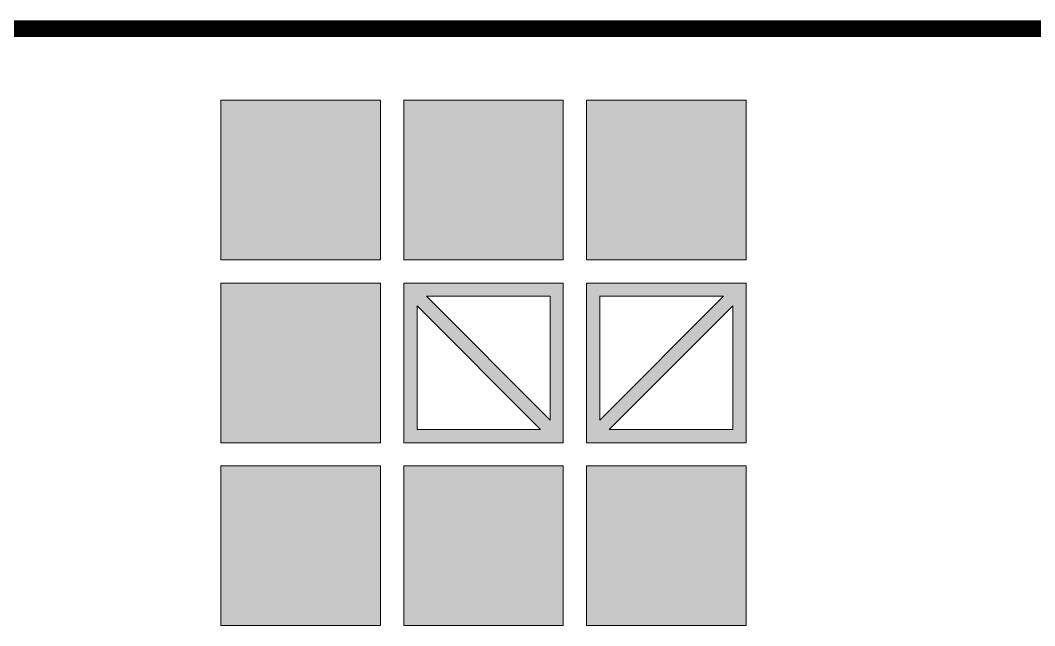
# Model space of a CAD drawing. Extents: x 1332633 to 1595679, y 264824 to 640777.
# Drawn here: x 1398637 to 1400162, y 451042 to 451952 of the extents above; entities that cross this region are included whole.
import ezdxf
from ezdxf.enums import TextEntityAlignment as Align

# ---------------------------------------------------------------- set-up
doc = ezdxf.new("R2010")
doc.units = 0
doc.header["$LTSCALE"] = 1000
doc.header["$MEASUREMENT"] = 0
doc.layers.get('0').update_dxf_attribs({"linetype": 'CONTINUOUS'})
doc.layers.add('_公共_图框', color=4, linetype='CONTINUOUS', lineweight=5)
doc.styles.add('图框文字', font='SIMKAI.TTF')

# ---------------------------------------------------------------- blocks, each defined once
blk = doc.blocks.new('vvxv')
at = {"layer": '_公共_图框'}
for points in [[(-2655, 12042.6), (-2895, 12042.6), (-2895, 11802.6), (-2655, 11802.6)], [(-2620, 12042.6), (-2620, 11802.6), (-2380, 11802.6), (-2380, 12042.6)], [(-2105, 11802.6), (-2105, 12042.6), (-2345, 12042.6), (-2345, 11802.6)], [(-2655, 11527.6), (-2655, 11767.6), (-2895, 11767.6), (-2895, 11527.6)], [(-2585.9, 11747.6), (-2400, 11747.6), (-2400, 11647.6), (-2380, 11647.6), (-2380, 11767.6), (-2620, 11767.6), (-2620, 11647.6), (-2600, 11647.6), (-2600, 11733.4), (-2514.1, 11647.6), (-2485.9, 11647.6)], [(-2105, 11767.6), (-2345, 11767.6), (-2345, 11647.6), (-2325, 11647.6), (-2325, 11747.6), (-2139.1, 11747.6), (-2239.1, 11647.6), (-2210.9, 11647.6), (-2125, 11733.4), (-2125, 11647.6), (-2105, 11647.6)], [(-2380, 11647.6), (-2400, 11647.6), (-2400, 11561.7), (-2485.9, 11647.6), (-2514.1, 11647.6), (-2414.1, 11547.6), (-2600, 11547.6), (-2600, 11647.6), (-2620, 11647.6), (-2620, 11527.6), (-2380, 11527.6)], [(-2210.9, 11647.6), (-2239.1, 11647.6), (-2325, 11561.7), (-2325, 11647.6), (-2345, 11647.6), (-2345, 11527.6), (-2105, 11527.6), (-2105, 11647.6), (-2125, 11647.6), (-2125, 11547.6), (-2310.9, 11547.6)], [(-2895, 11252.6), (-2655, 11252.6), (-2655, 11492.6), (-2895, 11492.6)], [(-2380, 11252.6), (-2380, 11492.6), (-2620, 11492.6), (-2620, 11252.6)], [(-2105, 11252.6), (-2105, 11492.6), (-2345, 11492.6), (-2345, 11252.6)]]:
    blk.add_hatch(color=256, dxfattribs=at).paths.add_polyline_path(points)
for p, q in [((-2400, 11747.6), (-2585.9, 11747.6)), ((-2585.9, 11747.6), (-2400, 11561.7)), ((-2400, 11561.7), (-2400, 11747.6)), ((-2325, 11747.6), (-2325, 11561.7)), ((-2139.1, 11747.6), (-2325, 11747.6)), ((-2139.1, 11747.6), (-2325, 11561.7)), ((-2600, 11733.4), (-2414.1, 11547.6)), ((-2600, 11733.4), (-2600, 11547.6)), ((-2125, 11733.4), (-2310.9, 11547.6)), ((-2125, 11547.6), (-2125, 11733.4)), ((-2600, 11547.6), (-2414.1, 11547.6)), ((-2310.9, 11547.6), (-2125, 11547.6))]:
    blk.add_line(p, q, dxfattribs=at)
at = {"layer": '_公共_图框', "const_width": 25}
blk.add_lwpolyline([(-4500, 12150), (-500, 12150)], dxfattribs=at)
at = {"layer": '_公共_图框'}
for points in [[(-2895, 11802.6), (-2655, 11802.6), (-2655, 12042.6), (-2895, 12042.6)], [(-2620, 11802.6), (-2380, 11802.6), (-2380, 12042.6), (-2620, 12042.6)], [(-2345, 11802.6), (-2105, 11802.6), (-2105, 12042.6), (-2345, 12042.6)], [(-2895, 11527.6), (-2655, 11527.6), (-2655, 11767.6), (-2895, 11767.6)], [(-2620, 11527.6), (-2380, 11527.6), (-2380, 11767.6), (-2620, 11767.6)], [(-2345, 11527.6), (-2105, 11527.6), (-2105, 11767.6), (-2345, 11767.6)], [(-2895, 11252.6), (-2655, 11252.6), (-2655, 11492.6), (-2895, 11492.6)], [(-2620, 11252.6), (-2380, 11252.6), (-2380, 11492.6), (-2620, 11492.6)], [(-2345, 11252.6), (-2105, 11252.6), (-2105, 11492.6), (-2345, 11492.6)]]:
    blk.add_lwpolyline(points, close=True, dxfattribs=at)
at = {"layer": '_公共_图框', "style": '图框文字'}
for tag, height, p in [('建设单位', 250, (-2500, 19150)), ('合作单位', 250, (-2527, 16841.6)), ('项目名称', 250, (-2500, 15150)), ('项目编号', 250, (-2500, 13150)), ('建筑', 175, (-1300, 2800)), ('方案深化', 175, (-1300, 2450)), ('1:100', 175, (-1300, 2100)), ('20090705', 175, (-1300, 1750)), ('图号', 175, (-1300, 1225))]:
    blk.add_attdef(tag, text='', height=height, dxfattribs=at).set_placement(p, align=Align.MIDDLE_CENTER)

msp = doc.modelspace()

# ---------------------------------------------------------------- block references
msp.add_blockref('vvxv', (1401833.4, 439789.1))

doc.saveas('drawing.dxf')
